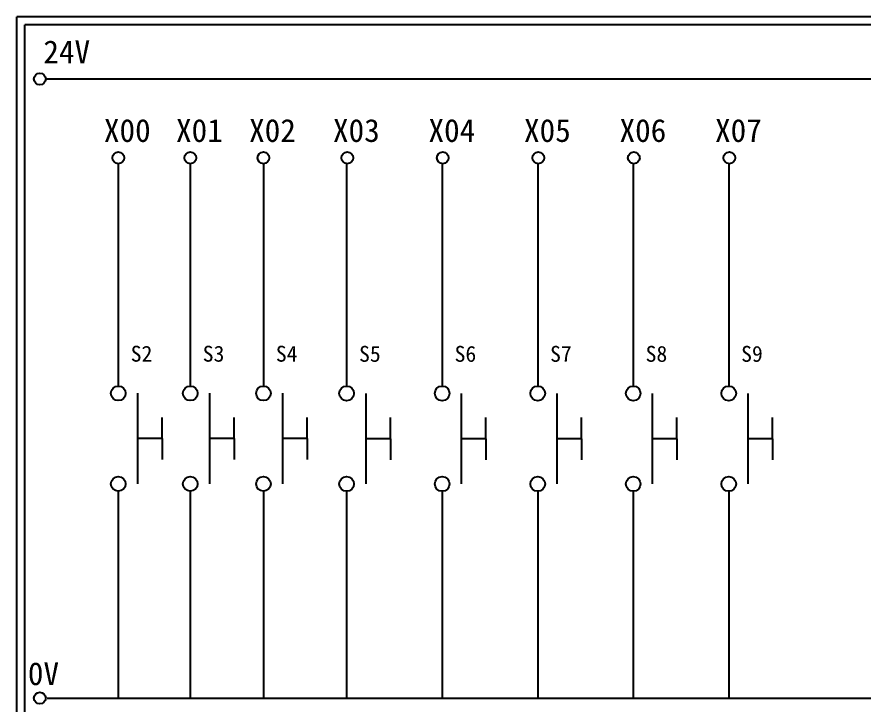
# Model space of a CAD drawing. Extents: x 325 to 612, y 3 to 207.
# Drawn here: x 325.3 to 458.2, y 99 to 207 of the extents above; entities that cross this region are included whole.
import ezdxf

# ---------------------------------------------------------------- set-up
doc = ezdxf.new("R2010")
doc.units = 0
doc.layers.get('0').update_dxf_attribs({"linetype": 'CONTINUOUS'})
doc.layers.add('圖框層', color=7, linetype='CONTINUOUS')
doc.layers.add('標尺寸層', color=3, linetype='CONTINUOUS')
doc.styles.add('STSL', font='kaiu.ttf')

msp = doc.modelspace()

# ---------------------------------------------------------------- linework, layer by layer
for p, q in [((348.11, 140.73), (348.11, 144.04)), ((359.42, 140.73), (359.42, 144.04)), ((370.91, 140.73), (370.91, 144.04)), ((383.97, 140.71), (383.97, 144.02)), ((398.97, 140.71), (398.97, 144.02)), ((413.97, 140.71), (413.97, 144.02)), ((428.97, 140.71), (428.97, 144.02)), ((443.97, 140.71), (443.97, 144.02)), ((348.11, 140.73), (348.11, 137.42)), ((359.42, 140.73), (359.42, 137.42)), ((370.91, 140.73), (370.91, 137.42)), ((383.97, 140.71), (383.97, 137.4)), ((398.97, 140.71), (398.97, 137.4)), ((413.97, 140.71), (413.97, 137.4)), ((428.97, 140.71), (428.97, 137.4)), ((443.97, 140.71), (443.97, 137.4))]:
    msp.add_line(p, q)
at = {"layer": '圖框層', "color": 7}
for p, q in [((612.32, 206.97), (325.32, 206.97)), ((325.32, 3), (325.32, 206.97)), ((611.07, 205.72), (326.57, 205.72)), ((326.57, 4.25), (326.57, 205.72))]:
    msp.add_line(p, q, dxfattribs=at)
at = {"layer": '標尺寸層', "color": 7}
for p, q in [((329.84, 197.22), (607.44, 197.22)), ((341.24, 183.91), (341.24, 148.99)), ((352.55, 183.91), (352.55, 148.99)), ((364.03, 183.91), (364.03, 148.99)), ((377.1, 183.91), (377.1, 148.98)), ((392.1, 183.91), (392.1, 148.98)), ((407.1, 183.91), (407.1, 148.98)), ((422.1, 183.91), (422.1, 148.98)), ((437.1, 183.91), (437.1, 148.98)), ((344.25, 147.84), (344.25, 133.61)), ((355.56, 147.84), (355.56, 133.61)), ((367.04, 147.84), (367.04, 133.61)), ((380.1, 147.83), (380.1, 133.6)), ((395.1, 147.83), (395.1, 133.6)), ((410.1, 147.83), (410.1, 133.6)), ((425.1, 147.83), (425.1, 133.6)), ((440.1, 147.83), (440.1, 133.6)), ((348.11, 140.73), (344.25, 140.73)), ((359.42, 140.73), (355.56, 140.73)), ((370.91, 140.73), (367.04, 140.73)), ((383.97, 140.71), (380.1, 140.71)), ((398.97, 140.71), (395.1, 140.71)), ((413.97, 140.71), (410.1, 140.71)), ((428.97, 140.71), (425.1, 140.71)), ((443.97, 140.71), (440.1, 140.71)), ((341.24, 132.46), (341.24, 99.96)), ((352.55, 132.46), (352.55, 99.96)), ((364.03, 132.46), (364.03, 99.96)), ((377.1, 132.45), (377.1, 99.95)), ((377.1, 132.45), (377.1, 99.95)), ((392.1, 132.45), (392.1, 99.95)), ((392.1, 132.45), (392.1, 99.95)), ((407.1, 132.45), (407.1, 99.95)), ((407.1, 132.45), (407.1, 99.95)), ((422.1, 132.45), (422.1, 99.95)), ((422.1, 132.45), (422.1, 99.95)), ((437.1, 132.45), (437.1, 99.95)), ((437.1, 132.45), (437.1, 99.95)), ((330.05, 99.96), (607.92, 99.96))]:
    msp.add_line(p, q, dxfattribs=at)
for centre, radius in [((328.92, 197.22), 0.92), ((341.24, 184.83), 0.92), ((352.55, 184.83), 0.92), ((364.03, 184.83), 0.92), ((377.2, 184.83), 0.92), ((377.2, 184.83), 0.92), ((392.2, 184.83), 0.92), ((392.2, 184.83), 0.92), ((407.2, 184.83), 0.92), ((407.2, 184.83), 0.92), ((422.2, 184.83), 0.92), ((422.2, 184.83), 0.92), ((437.2, 184.83), 0.92), ((437.2, 184.83), 0.92), ((341.24, 147.84), 1.15), ((352.55, 147.84), 1.15), ((364.03, 147.84), 1.15), ((377.1, 147.83), 1.15), ((392.1, 147.83), 1.15), ((407.1, 147.83), 1.15), ((422.1, 147.83), 1.15), ((437.1, 147.83), 1.15), ((341.24, 133.61), 1.15), ((352.55, 133.61), 1.15), ((364.03, 133.61), 1.15), ((377.1, 133.6), 1.15), ((392.1, 133.6), 1.15), ((407.1, 133.6), 1.15), ((422.1, 133.6), 1.15), ((437.1, 133.6), 1.15), ((328.92, 99.96), 0.92)]:
    msp.add_circle(centre, radius, dxfattribs=at)

# ---------------------------------------------------------------- texts
at = {"layer": '圖框層', "color": 4, "style": 'STSL'}
for s, height, p in [('24V', 3.6, (329.47, 199.68)), ('X00', 3.6, (338.98, 187.33)), ('X01', 3.6, (350.3, 187.33)), ('X02', 3.6, (361.78, 187.33)), ('X03', 3.6, (374.95, 187.33)), ('X04', 3.6, (389.95, 187.33)), ('X05', 3.6, (404.95, 187.33)), ('X06', 3.6, (419.95, 187.33)), ('X07', 3.6, (434.95, 187.33)), ('S2', 2.5, (343.19, 152.81)), ('S3', 2.5, (354.5, 152.81)), ('S4', 2.5, (365.98, 152.81)), ('S5', 2.5, (379.05, 152.79)), ('S6', 2.5, (394.05, 152.79)), ('S7', 2.5, (409.05, 152.79)), ('S8', 2.5, (424.05, 152.79)), ('S9', 2.5, (439.05, 152.79)), ('0V', 3.6, (327.04, 102))]:
    msp.add_text(s, height=height, dxfattribs=at).set_placement(p)

doc.saveas('drawing.dxf')
